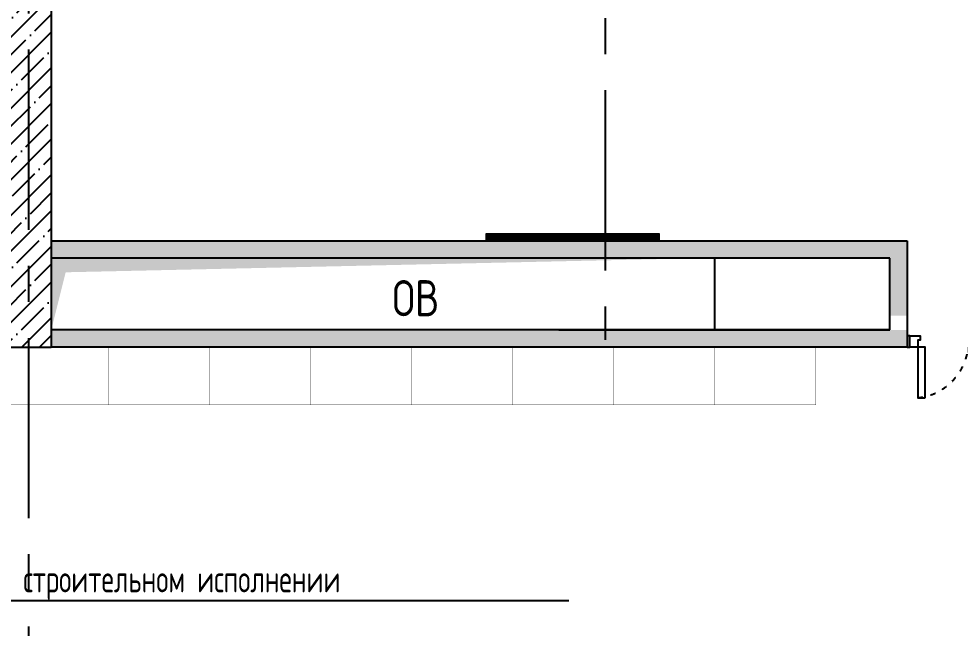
# Model space of a CAD drawing. Header units: millimetres. Extents: x -9318 to 9016603, y 0 to 838141.
# Drawn here: x 89337 to 95863, y 533039 to 537266 of the extents above; entities that cross this region are included whole.
import ezdxf
from ezdxf import colors
from ezdxf.entities.mleader import LeaderData, LeaderLine
from ezdxf.math import Vec2, Vec3

# ---------------------------------------------------------------- set-up
doc = ezdxf.new("R2010")
doc.units = ezdxf.units.MM
for name, pattern in [('ACAD_ISO03W100', [30, 12, -18]), ('ADSK_Скрыто', [6, 3, -3]), ('CENTER', [2, 1.25, -0.25, 0.25, -0.25])]:
    doc.linetypes.add(name, pattern=pattern)
doc.layers.add('ТХ_мебель передв', color=250, linetype='Continuous', lineweight=13)
doc.styles.add('ICOCPEUR', font='isocpeur.ttf')
doc.styles.add('ISOCPEUR', font='isocpeur.ttf', dxfattribs={"width": 0.7})

# ---------------------------------------------------------------- blocks, each defined once
blk = doc.blocks.new('Полуторная_на лестницу')
at = {"color": 8}
for points in [[(75, 80), (75, 1080), (124.9, 1080), (124.9, 80)], [(1375.1, 430), (1375.1, 80), (1425, 80), (1425, 430)]]:
    blk.add_lwpolyline(points, close=True, dxfattribs=at)
for points in [[(0, 0), (0, 80), (20, 80), (20, 0), (0, 0)], [(20, 80), (20, 0), (90, 0), (90, 30), (75, 30), (75, 80), (20, 80)], [(1480, 80), (1480, 0), (1410, 0), (1410, 30), (1425, 30), (1425, 80), (1480, 80)], [(1500, 0), (1500, 80), (1480, 80), (1480, 0), (1500, 0)]]:
    blk.add_lwpolyline(points, dxfattribs=at)
at = {"color": 8, "linetype": 'ACAD_ISO03W100', "ltscale": 3}
for centre, radius, start, end in [((75, 80), 1000, 0, 90), ((1465.4, 39.6), 392.5, 95.90754, 174.09246)]:
    blk.add_arc(centre, radius, start, end, dxfattribs=at)
blk = doc.blocks.new('_DotSmall')
at = {"color": 8, "linetype": 'ByBlock', "const_width": 0.5}
blk.add_lwpolyline([(-0.0625, 0, 1), (0.0625, 0, 1)], format="xyb", close=True, dxfattribs=at)
blk = doc.blocks.new('A$C3da1b1ea')
at = {"color": 8, "lineweight": 0}
blk.add_lwpolyline([(0, 0), (50, 0), (50, -1200), (0, -1200), (0, 0)], dxfattribs=at)
blk = doc.blocks.new('У101')
at = {"layer": 'ТХ_мебель передв', "color": 8, "const_width": 2}
blk.add_lwpolyline([(341447.9, -227857.8), (342147.9, -227857.8), (342147.9, -228257.8), (341447.9, -228257.8)], close=True, dxfattribs=at)

msp = doc.modelspace()

# ---------------------------------------------------------------- hatches: boundary and pattern name
at = {"ltscale": 100}
h = msp.add_hatch(dxfattribs=at)
h.set_pattern_fill('ANSI35', color=256, scale=700)
h.set_pattern_definition([(45, (-884940.71, 633547.5), (-123.743687, 123.743687), []), (45, (-884816.97, 633547.5), (-123.743687, 123.743687), [218.75, -43.75, 0, -43.75])])
h.paths.add_polyline_path([(89562.1, 542757.96), (89262.1, 542757.96), (89262.1, 534987.6), (89562.1, 534987.6)])
h = msp.add_hatch(dxfattribs=at)
h.set_pattern_fill('AR-CONC', color=256, scale=30)
h.set_pattern_definition([(50, (-131178.52, 456507.27), (215.17805, -18.82564), [22.5, -247.5]), (355, (-131178.52, 456507.27), (-41.6254, 225.65764), [18, -198]), (100.45144, (-131160.59, 456505.7), (173.55265, 206.832), [19.12206, -210.34263]), (46.1842, (-131178.52, 456567.27), (320.1724, -49.65578), [33.75, -371.25]), (96.63564, (-131151.84, 456563.14), (280.3986, 292.2356), [28.6831, -315.51413]), (351.18416, (-131178.52, 456567.27), (280.3986, 292.2356), [27, -297]), (21, (-131148.52, 456552.27), (179.07212, -120.78567), [22.5, -247.5]), (326, (-131148.52, 456552.27), (72.9946, 217.54501), [18, -198]), (71.45144, (-131133.6, 456542.2), (252.06671, 96.75935), [19.12206, -210.34263]), (37.5, (-131178.52, 456507.274), (3.647957, 99.868156), [0, -195.6, 0, -201, 0, -198.75]), (7.5, (-131178.52, 456507.27), (78.92086, 118.323514), [0, -114.6, 0, -191.1, 0, -75.75]), (327.5, (-131245.42, 456507.274), (160.14673, -6.766462), [0, -75, 0, -234, 0, -310.5]), (317.5, (-131275.42, 456507.27), (174.95585, 30.031495), [0, -97.5, 0, -155.4, 0, -220.5])])
h.paths.add_polyline_path([(95495.12, 535725.72), (89978.01, 535725.72), (89978.01, 535605.72), (95375.12, 535605.72), (95375.12, 535207.58), (95495.12, 535207.58)])
h.paths.add_polyline_path([(89978.01, 535725.72), (89562.1, 535725.72), (89562.1, 535605.72), (89978.01, 535605.72)])
at = {"linetype": 'ADSK_Скрыто', "lineweight": 9}
msp.add_hatch(color=256, dxfattribs=at).paths.add_polyline_path([(89562.08, 535107.63), (89662.08, 535507.63), (94162.08, 535607.63), (89562.08, 535607.63)])
at = {"ltscale": 100}
h = msp.add_hatch(dxfattribs=at)
h.set_pattern_fill('AR-CONC', color=256, scale=30)
h.set_pattern_definition([(50, (-131178.52, 456407.27), (215.17805, -18.82564), [22.5, -247.5]), (355, (-131178.52, 456407.27), (-41.6254, 225.65764), [18, -198]), (100.45144, (-131160.59, 456405.7), (173.55265, 206.832), [19.12206, -210.34263]), (46.1842, (-131178.52, 456467.27), (320.1724, -49.65578), [33.75, -371.25]), (96.63564, (-131151.84, 456463.14), (280.3986, 292.2356), [28.6831, -315.51413]), (351.18416, (-131178.52, 456467.27), (280.3986, 292.2356), [27, -297]), (21, (-131148.52, 456452.27), (179.07212, -120.78567), [22.5, -247.5]), (326, (-131148.52, 456452.27), (72.9946, 217.54501), [18, -198]), (71.45144, (-131133.6, 456442.2), (252.06671, 96.75935), [19.12206, -210.34263]), (37.5, (-131178.52, 456407.274), (3.647957, 99.868156), [0, -195.6, 0, -201, 0, -198.75]), (7.5, (-131178.52, 456407.27), (78.92086, 118.323514), [0, -114.6, 0, -191.1, 0, -75.75]), (327.5, (-131245.42, 456407.274), (160.14673, -6.766462), [0, -75, 0, -234, 0, -310.5]), (317.5, (-131275.42, 456407.27), (174.95585, 30.031495), [0, -97.5, 0, -155.4, 0, -220.5])])
h.paths.add_polyline_path([(95495.19, 535107.59), (89562.1, 535107.58), (89562.1, 534987.58), (95495.06, 534987.59)])

# ---------------------------------------------------------------- linework, layer by layer
at = {"linetype": 'CENTER', "ltscale": 1000}
for p, q in [((93402.03, 590770.43), (93402.03, 535038.08)), ((89407.1, 509801.69), (89407.1, 544109.16))]:
    msp.add_line(p, q, dxfattribs=at)
at = {"ltscale": 100}
for p, q in [((89562.1, 542757.96), (89562.1, 534987.6)), ((94162.1, 535107.59), (94162.09, 535605.73)), ((95375.12, 535107.59), (95375.12, 535605.73)), ((89262.1, 534987.6), (89562.1, 534987.6))]:
    msp.add_line(p, q, dxfattribs=at)
at = {"const_width": 50}
msp.add_lwpolyline([(93777.22, 535750.73), (92577.22, 535750.73)], dxfattribs=at)
at = {"ltscale": 100}
for points in [[(95495.12, 535725.73), (95495.12, 534987.58), (89562.1, 534987.6)], [(89562.1, 535725.72), (95495.12, 535725.73)], [(95375.12, 535605.73), (89562.1, 535605.72)], [(95375.12, 535107.59), (89562.1, 535107.58)], [(93080.97, 535107.58), (95375.12, 535107.58)]]:
    msp.add_lwpolyline(points, dxfattribs=at)

# ---------------------------------------------------------------- block references
at = {"lineweight": 0, "rotation": 90}
msp.add_blockref('A$C3da1b1ea', (92577.22, 535725.73), dxfattribs=at)
at = {"rotation": 180}
msp.add_blockref('Полуторная_на лестницу', (96995.01, 535067.6), dxfattribs=at)
for p in [(-252185.81, 762845.38), (-251485.81, 762845.38), (-250785.81, 762845.37), (-250085.81, 762845.37), (-249385.81, 762845.37), (-248685.81, 762845.37), (-247985.81, 762845.36), (-247285.81, 762845.36)]:
    msp.add_blockref('У101', p)

# ---------------------------------------------------------------- texts
at = {"ltscale": 100, "insert": (92088.65, 535327.92), "char_height": 250, "attachment_point": 5, "line_spacing_factor": 0.7, "style": 'ICOCPEUR'}
msp.add_mtext('\\A1;{\\W0.8;ОВ}', dxfattribs=at)

# ---------------------------------------------------------------- leaders
ml = msp.add_multileader_mtext('Standard')
ml.set_content('+13,200', color=8, style='ISOCPEUR')
ml.set_leader_properties(color=8, linetype='Continuous', lineweight=-1)
ml.set_arrow_properties(name='DOTSMALL')
ml.build(insert=Vec2(0, 0))
ml.multileader.update_dxf_attribs({"has_text_frame": 1, "text_left_attachment_type": 4, "text_right_attachment_type": 4, "dogleg_length": 100, "arrow_head_size": 180})
ctx = ml.context
ctx.base_point, ctx.char_height, ctx.arrow_head_size, ctx.landing_gap_size, ctx.plane_origin = Vec3(93068.63, 826103.47), 250, 180, 50, Vec3(90907.41, 825512.23)
ctx.left_attachment, ctx.right_attachment = 4, 4
notes = []
notes.append((ctx, [(0, (0, 0, 0), (0, 0), (1, 0), 1, [])]))
ctx.mtext.insert, ctx.mtext.width, ctx.mtext.line_spacing_style, ctx.mtext.flow_direction = Vec3(93118.63, 826436.81), 852.697, 2, 5
ml = msp.add_multileader_mtext('Standard')
ml.set_content('+13,700', color=8, style='ISOCPEUR')
ml.set_leader_properties(color=8, linetype='Continuous', lineweight=-1)
ml.set_arrow_properties(name='DOTSMALL')
ml.build(insert=Vec2(0, 0))
ml.multileader.update_dxf_attribs({"has_text_frame": 1, "text_left_attachment_type": 4, "text_right_attachment_type": 4, "dogleg_length": 100, "arrow_head_size": 180})
ctx = ml.context
ctx.base_point, ctx.char_height, ctx.arrow_head_size, ctx.landing_gap_size, ctx.plane_origin = Vec3(118053.07, 658154.33), 250, 180, 50, Vec3(117803.7, 657493.51)
ctx.left_attachment, ctx.right_attachment = 4, 4
notes.append((ctx, [(0, (0, 0, 0), (0, 0), (1, 0), 1, [])]))
ctx.mtext.insert, ctx.mtext.width, ctx.mtext.line_spacing_style, ctx.mtext.flow_direction = Vec3(118103.07, 658487.66), 852.697, 2, 5
ml = msp.add_multileader_mtext('Standard')
ml.set_content('+15,850', color=8, style='ISOCPEUR')
ml.set_leader_properties(color=8, linetype='Continuous', lineweight=-1)
ml.set_arrow_properties(name='DOTSMALL')
ml.build(insert=Vec2(0, 0))
ml.multileader.update_dxf_attribs({"has_text_frame": 1, "text_left_attachment_type": 4, "text_right_attachment_type": 4, "dogleg_length": 100, "arrow_head_size": 180})
ctx = ml.context
ctx.base_point, ctx.char_height, ctx.arrow_head_size, ctx.landing_gap_size, ctx.plane_origin = Vec3(116043.29, 652621.27), 250, 180, 50, Vec3(116522.41, 649668.82)
ctx.left_attachment, ctx.right_attachment = 4, 4
notes.append((ctx, [(0, (0, 0, 0), (0, 0), (1, 0), 1, [])]))
ctx.mtext.insert, ctx.mtext.width, ctx.mtext.line_spacing_style, ctx.mtext.flow_direction = Vec3(116093.29, 652954.61), 852.697, 2, 5
ml = msp.add_multileader_mtext('Standard')
ml.set_content('+9,800', color=8, style='ISOCPEUR')
ml.set_leader_properties(color=8, linetype='Continuous', lineweight=-1)
ml.set_arrow_properties(name='DOTSMALL')
ml.build(insert=Vec2(0, 0))
ml.multileader.update_dxf_attribs({"has_text_frame": 1, "text_left_attachment_type": 4, "text_right_attachment_type": 4, "dogleg_length": 100, "arrow_head_size": 180})
ctx = ml.context
ctx.base_point, ctx.char_height, ctx.arrow_head_size, ctx.landing_gap_size, ctx.plane_origin = Vec3(118053.07, 538154.33), 250, 180, 50, Vec3(117803.7, 537493.51)
ctx.left_attachment, ctx.right_attachment = 4, 4
notes.append((ctx, [(0, (0, 0, 0), (0, 0), (1, 0), 1, [])]))
ctx.mtext.insert, ctx.mtext.width, ctx.mtext.line_spacing_style, ctx.mtext.flow_direction = Vec3(118103.07, 538487.66), 852.697, 2, 5
ml = msp.add_multileader_mtext('Standard')
ml.set_content('\\pxsm1,qc;{\\C8;предусмотреть поддон 600х600 в строительном исполнении}', color=7, style='ISOCPEUR')
ml.set_leader_properties(color=8, lineweight=25)
ml.build(insert=Vec2(0, 0))
ml.multileader.update_dxf_attribs({"text_left_attachment_type": 6, "text_right_attachment_type": 6, "dogleg_length": 150, "arrow_head_size": 225, "scale": 75})
ctx = ml.context
ctx.base_point, ctx.scale, ctx.char_height, ctx.arrow_head_size, ctx.landing_gap_size, ctx.plane_origin = Vec3(87628.33, 533231.2, -0.56), 75, 187.5, 225, 150, Vec3(113290.93, 518645.84, -0.56)
ctx.left_attachment, ctx.right_attachment, ctx.text_align_type = 6, 6, 1
notes.append((ctx, [(0, (1, 1, 0), (87478.33, 533231.2, -0.56), (1, 0), 150, [(1, [(84124.03, 534733.37, -0.56)], 0, [])])]))
ctx.mtext.insert, ctx.mtext.width, ctx.mtext.defined_height, ctx.mtext.alignment, ctx.mtext.line_spacing_factor, ctx.mtext.flow_direction = Vec3(89064.58, 533474.95, -0.56), 2623.5252, 2263.28, 2, 0.8, 5
for ctx, leaders in notes:
    for number, flags, end, landing, length, lines in leaders:
        leader = LeaderData()
        leader.index, (leader.has_last_leader_line, leader.has_dogleg_vector, leader.attachment_direction) = number, flags
        leader.last_leader_point, leader.dogleg_vector, leader.dogleg_length = Vec3(end), Vec3(landing), length
        for number, points, colour, breaks in lines:
            line = LeaderLine()
            line.index, line.vertices, line.color, line.breaks = number, Vec3.list(points), colors.encode_raw_color(colour), breaks
            leader.lines.append(line)
        ctx.leaders.append(leader)

doc.saveas('drawing.dxf')
